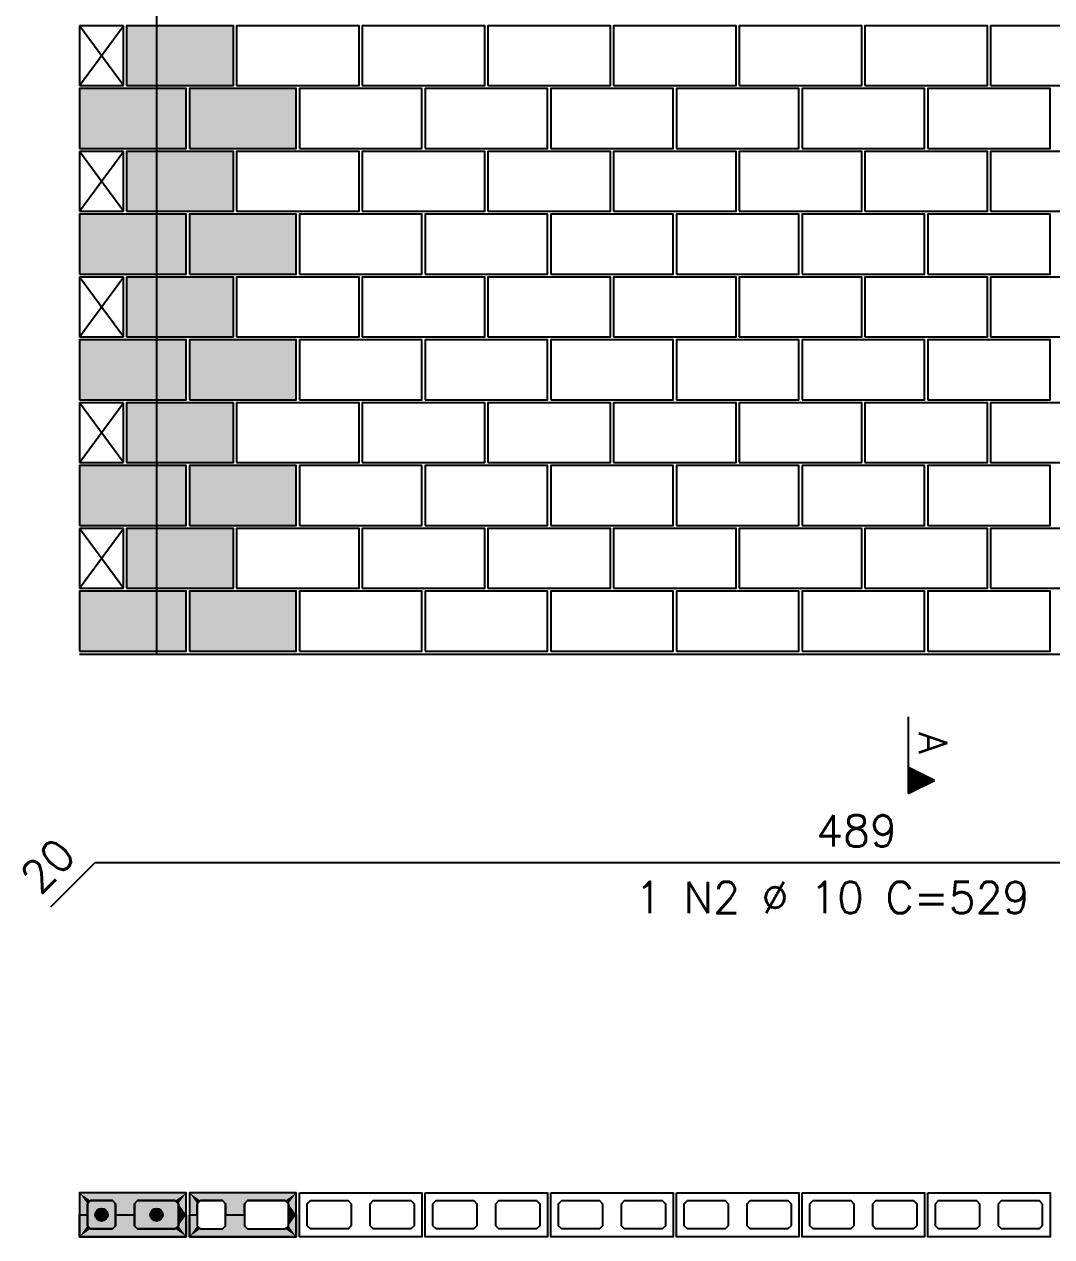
# Model space of a CAD drawing. Extents: x -1.9 to 86, y -1.6 to 60.9.
# Drawn here: x 38.91 to 45.45, y 45.51 to 53.23 of the extents above; entities that cross this region are included whole.
import ezdxf

# ---------------------------------------------------------------- set-up
doc = ezdxf.new("R2010")
doc.units = 0
doc.header["$MEASUREMENT"] = 0
for name, color, linetype in [('PENA_01', 1, 'CONTINUOUS'), ('PENA_02', 2, 'CONTINUOUS'), ('PENA_03', 3, 'CONTINUOUS'), ('PENA_05', 5, 'CONTINUOUS'), ('PENA_11', 252, 'CONTINUOUS'), ('PENA_21', 100, 'CONTINUOUS')]:
    doc.layers.add(name, color=color, linetype=linetype)
doc.styles.get("Standard").update_dxf_attribs({"font": 'ROMANS.SHX'})

msp = doc.modelspace()

# ---------------------------------------------------------------- linework, layer by layer
at = {"layer": 'PENA_01', "linetype": 'Continuous'}
for points in [[(39.326996, 45.557314), (39.466996, 45.557314), (39.486996, 45.577314), (39.486996, 45.717314), (39.466996, 45.737314), (39.326996, 45.737314), (39.306996, 45.717314), (39.306996, 45.577314), (39.326996, 45.557314)], [(39.626996, 45.557314), (39.866996, 45.557314), (39.886996, 45.577314), (39.886996, 45.717314), (39.866996, 45.737314), (39.626996, 45.737314), (39.606996, 45.717314), (39.606996, 45.577314), (39.626996, 45.557314)], [(40.026996, 45.557314), (40.166996, 45.557314), (40.186996, 45.577314), (40.186996, 45.717314), (40.166996, 45.737314), (40.026996, 45.737314), (40.006996, 45.717314), (40.006996, 45.577314), (40.026996, 45.557314)], [(40.326996, 45.557314), (40.566996, 45.557314), (40.586996, 45.577314), (40.586996, 45.717314), (40.566996, 45.737314), (40.326996, 45.737314), (40.306996, 45.717314), (40.306996, 45.577314), (40.326996, 45.557314)], [(40.706996, 45.717314), (40.726996, 45.737314), (40.966996, 45.737314), (40.986996, 45.717314), (40.986996, 45.577314), (40.966996, 45.557314), (40.726996, 45.557314), (40.706996, 45.577314), (40.706996, 45.717314)], [(41.106996, 45.717314), (41.126996, 45.737314), (41.366996, 45.737314), (41.386996, 45.717314), (41.386996, 45.577314), (41.366996, 45.557314), (41.126996, 45.557314), (41.106996, 45.577314), (41.106996, 45.717314)], [(41.506996, 45.717314), (41.526996, 45.737314), (41.766996, 45.737314), (41.786996, 45.717314), (41.786996, 45.577314), (41.766996, 45.557314), (41.526996, 45.557314), (41.506996, 45.577314), (41.506996, 45.717314)], [(41.906996, 45.717314), (41.926996, 45.737314), (42.166996, 45.737314), (42.186996, 45.717314), (42.186996, 45.577314), (42.166996, 45.557314), (41.926996, 45.557314), (41.906996, 45.577314), (41.906996, 45.717314)], [(42.306996, 45.717314), (42.326996, 45.737314), (42.566996, 45.737314), (42.586996, 45.717314), (42.586996, 45.577314), (42.566996, 45.557314), (42.326996, 45.557314), (42.306996, 45.577314), (42.306996, 45.717314)], [(42.706996, 45.717314), (42.726996, 45.737314), (42.966996, 45.737314), (42.986996, 45.717314), (42.986996, 45.577314), (42.966996, 45.557314), (42.726996, 45.557314), (42.706996, 45.577314), (42.706996, 45.717314)], [(43.106996, 45.717314), (43.126996, 45.737314), (43.366996, 45.737314), (43.386996, 45.717314), (43.386996, 45.577314), (43.366996, 45.557314), (43.126996, 45.557314), (43.106996, 45.577314), (43.106996, 45.717314)], [(43.506996, 45.717314), (43.526996, 45.737314), (43.766996, 45.737314), (43.786996, 45.717314), (43.786996, 45.577314), (43.766996, 45.557314), (43.526996, 45.557314), (43.506996, 45.577314), (43.506996, 45.717314)], [(43.906996, 45.717314), (43.926996, 45.737314), (44.166996, 45.737314), (44.186996, 45.717314), (44.186996, 45.577314), (44.166996, 45.557314), (43.926996, 45.557314), (43.906996, 45.577314), (43.906996, 45.717314)], [(44.306996, 45.717314), (44.326996, 45.737314), (44.566996, 45.737314), (44.586996, 45.717314), (44.586996, 45.577314), (44.566996, 45.557314), (44.326996, 45.557314), (44.306996, 45.577314), (44.306996, 45.717314)], [(44.706996, 45.717314), (44.726996, 45.737314), (44.966996, 45.737314), (44.986996, 45.717314), (44.986996, 45.577314), (44.966996, 45.557314), (44.726996, 45.557314), (44.706996, 45.577314), (44.706996, 45.717314)], [(45.106996, 45.717314), (45.126996, 45.737314), (45.366996, 45.737314), (45.386996, 45.717314), (45.386996, 45.577314), (45.366996, 45.557314), (45.126996, 45.557314), (45.106996, 45.577314), (45.106996, 45.717314)]]:
    msp.add_lwpolyline(points, dxfattribs=at)
at = {"layer": 'PENA_02', "linetype": 'Continuous'}
for p, q in [((39.536996, 53.216295), (39.256996, 53.216295)), ((39.256996, 53.216295), (39.256996, 52.836295)), ((39.536996, 52.836295), (39.536996, 53.216295)), ((39.256996, 52.836295), (39.536996, 52.836295)), ((39.536996, 52.416295), (39.256996, 52.416295)), ((39.256996, 52.416295), (39.256996, 52.036295)), ((39.536996, 52.036295), (39.536996, 52.416295)), ((39.256996, 52.036295), (39.536996, 52.036295)), ((39.536996, 51.616295), (39.256996, 51.616295)), ((39.256996, 51.616295), (39.256996, 51.236295)), ((39.536996, 51.236295), (39.536996, 51.616295)), ((39.256996, 51.236295), (39.536996, 51.236295)), ((39.536996, 50.816295), (39.256996, 50.816295)), ((39.256996, 50.816295), (39.256996, 50.436295)), ((39.536996, 50.436295), (39.536996, 50.816295)), ((39.256996, 50.436295), (39.536996, 50.436295)), ((39.536996, 50.016295), (39.256996, 50.016295)), ((39.256996, 50.016295), (39.256996, 49.636295)), ((39.536996, 49.636295), (39.536996, 50.016295)), ((39.256996, 49.636295), (39.536996, 49.636295)), ((39.256996, 49.216295), (49.236996, 49.216295))]:
    msp.add_line(p, q, dxfattribs=at)
for points in [[(39.556996, 52.836295), (40.236996, 52.836295), (40.236996, 53.216295), (39.556996, 53.216295), (39.556996, 52.836295)], [(40.256996, 52.836295), (41.036996, 52.836295), (41.036996, 53.216295), (40.256996, 53.216295), (40.256996, 52.836295)], [(41.056996, 52.836295), (41.836996, 52.836295), (41.836996, 53.216295), (41.056996, 53.216295), (41.056996, 52.836295)], [(41.856996, 52.836295), (42.636996, 52.836295), (42.636996, 53.216295), (41.856996, 53.216295), (41.856996, 52.836295)], [(42.656996, 52.836295), (43.436996, 52.836295), (43.436996, 53.216295), (42.656996, 53.216295), (42.656996, 52.836295)], [(43.456996, 52.836295), (44.236996, 52.836295), (44.236996, 53.216295), (43.456996, 53.216295), (43.456996, 52.836295)], [(44.256996, 52.836295), (45.036996, 52.836295), (45.036996, 53.216295), (44.256996, 53.216295), (44.256996, 52.836295)], [(45.056996, 52.836295), (45.836996, 52.836295), (45.836996, 53.216295), (45.056996, 53.216295), (45.056996, 52.836295)], [(39.256996, 52.436295), (39.936996, 52.436295), (39.936996, 52.816295), (39.256996, 52.816295), (39.256996, 52.436295)], [(39.956996, 52.436295), (40.636996, 52.436295), (40.636996, 52.816295), (39.956996, 52.816295), (39.956996, 52.436295)], [(40.656996, 52.436295), (41.436996, 52.436295), (41.436996, 52.816295), (40.656996, 52.816295), (40.656996, 52.436295)], [(41.456996, 52.436295), (42.236996, 52.436295), (42.236996, 52.816295), (41.456996, 52.816295), (41.456996, 52.436295)], [(42.256996, 52.436295), (43.036996, 52.436295), (43.036996, 52.816295), (42.256996, 52.816295), (42.256996, 52.436295)], [(43.056996, 52.436295), (43.836996, 52.436295), (43.836996, 52.816295), (43.056996, 52.816295), (43.056996, 52.436295)], [(43.856996, 52.436295), (44.636996, 52.436295), (44.636996, 52.816295), (43.856996, 52.816295), (43.856996, 52.436295)], [(44.656996, 52.436295), (45.436996, 52.436295), (45.436996, 52.816295), (44.656996, 52.816295), (44.656996, 52.436295)], [(39.556996, 52.036295), (40.236996, 52.036295), (40.236996, 52.416295), (39.556996, 52.416295), (39.556996, 52.036295)], [(40.256996, 52.036295), (41.036996, 52.036295), (41.036996, 52.416295), (40.256996, 52.416295), (40.256996, 52.036295)], [(41.056996, 52.036295), (41.836996, 52.036295), (41.836996, 52.416295), (41.056996, 52.416295), (41.056996, 52.036295)], [(41.856996, 52.036295), (42.636996, 52.036295), (42.636996, 52.416295), (41.856996, 52.416295), (41.856996, 52.036295)], [(42.656996, 52.036295), (43.436996, 52.036295), (43.436996, 52.416295), (42.656996, 52.416295), (42.656996, 52.036295)], [(43.456996, 52.036295), (44.236996, 52.036295), (44.236996, 52.416295), (43.456996, 52.416295), (43.456996, 52.036295)], [(44.256996, 52.036295), (45.036996, 52.036295), (45.036996, 52.416295), (44.256996, 52.416295), (44.256996, 52.036295)], [(45.056996, 52.036295), (45.836996, 52.036295), (45.836996, 52.416295), (45.056996, 52.416295), (45.056996, 52.036295)], [(39.256996, 51.636295), (39.936996, 51.636295), (39.936996, 52.016295), (39.256996, 52.016295), (39.256996, 51.636295)], [(39.956996, 51.636295), (40.636996, 51.636295), (40.636996, 52.016295), (39.956996, 52.016295), (39.956996, 51.636295)], [(40.656996, 51.636295), (41.436996, 51.636295), (41.436996, 52.016295), (40.656996, 52.016295), (40.656996, 51.636295)], [(41.456996, 51.636295), (42.236996, 51.636295), (42.236996, 52.016295), (41.456996, 52.016295), (41.456996, 51.636295)], [(42.256996, 51.636295), (43.036996, 51.636295), (43.036996, 52.016295), (42.256996, 52.016295), (42.256996, 51.636295)], [(43.056996, 51.636295), (43.836996, 51.636295), (43.836996, 52.016295), (43.056996, 52.016295), (43.056996, 51.636295)], [(43.856996, 51.636295), (44.636996, 51.636295), (44.636996, 52.016295), (43.856996, 52.016295), (43.856996, 51.636295)], [(44.656996, 51.636295), (45.436996, 51.636295), (45.436996, 52.016295), (44.656996, 52.016295), (44.656996, 51.636295)], [(39.556996, 51.236295), (40.236996, 51.236295), (40.236996, 51.616295), (39.556996, 51.616295), (39.556996, 51.236295)], [(40.256996, 51.236295), (41.036996, 51.236295), (41.036996, 51.616295), (40.256996, 51.616295), (40.256996, 51.236295)], [(41.056996, 51.236295), (41.836996, 51.236295), (41.836996, 51.616295), (41.056996, 51.616295), (41.056996, 51.236295)], [(41.856996, 51.236295), (42.636996, 51.236295), (42.636996, 51.616295), (41.856996, 51.616295), (41.856996, 51.236295)], [(42.656996, 51.236295), (43.436996, 51.236295), (43.436996, 51.616295), (42.656996, 51.616295), (42.656996, 51.236295)], [(43.456996, 51.236295), (44.236996, 51.236295), (44.236996, 51.616295), (43.456996, 51.616295), (43.456996, 51.236295)], [(44.256996, 51.236295), (45.036996, 51.236295), (45.036996, 51.616295), (44.256996, 51.616295), (44.256996, 51.236295)], [(45.056996, 51.236295), (45.836996, 51.236295), (45.836996, 51.616295), (45.056996, 51.616295), (45.056996, 51.236295)], [(39.256996, 50.836295), (39.936996, 50.836295), (39.936996, 51.216295), (39.256996, 51.216295), (39.256996, 50.836295)], [(39.956996, 50.836295), (40.636996, 50.836295), (40.636996, 51.216295), (39.956996, 51.216295), (39.956996, 50.836295)], [(40.656996, 50.836295), (41.436996, 50.836295), (41.436996, 51.216295), (40.656996, 51.216295), (40.656996, 50.836295)], [(41.456996, 50.836295), (42.236996, 50.836295), (42.236996, 51.216295), (41.456996, 51.216295), (41.456996, 50.836295)], [(42.256996, 50.836295), (43.036996, 50.836295), (43.036996, 51.216295), (42.256996, 51.216295), (42.256996, 50.836295)], [(43.056996, 50.836295), (43.836996, 50.836295), (43.836996, 51.216295), (43.056996, 51.216295), (43.056996, 50.836295)], [(43.856996, 50.836295), (44.636996, 50.836295), (44.636996, 51.216295), (43.856996, 51.216295), (43.856996, 50.836295)], [(44.656996, 50.836295), (45.436996, 50.836295), (45.436996, 51.216295), (44.656996, 51.216295), (44.656996, 50.836295)], [(39.556996, 50.436295), (40.236996, 50.436295), (40.236996, 50.816295), (39.556996, 50.816295), (39.556996, 50.436295)], [(40.256996, 50.436295), (41.036996, 50.436295), (41.036996, 50.816295), (40.256996, 50.816295), (40.256996, 50.436295)], [(41.056996, 50.436295), (41.836996, 50.436295), (41.836996, 50.816295), (41.056996, 50.816295), (41.056996, 50.436295)], [(41.856996, 50.436295), (42.636996, 50.436295), (42.636996, 50.816295), (41.856996, 50.816295), (41.856996, 50.436295)], [(42.656996, 50.436295), (43.436996, 50.436295), (43.436996, 50.816295), (42.656996, 50.816295), (42.656996, 50.436295)], [(43.456996, 50.436295), (44.236996, 50.436295), (44.236996, 50.816295), (43.456996, 50.816295), (43.456996, 50.436295)], [(44.256996, 50.436295), (45.036996, 50.436295), (45.036996, 50.816295), (44.256996, 50.816295), (44.256996, 50.436295)], [(45.056996, 50.436295), (45.836996, 50.436295), (45.836996, 50.816295), (45.056996, 50.816295), (45.056996, 50.436295)], [(39.256996, 50.036295), (39.936996, 50.036295), (39.936996, 50.416295), (39.256996, 50.416295), (39.256996, 50.036295)], [(39.956996, 50.036295), (40.636996, 50.036295), (40.636996, 50.416295), (39.956996, 50.416295), (39.956996, 50.036295)], [(40.656996, 50.036295), (41.436996, 50.036295), (41.436996, 50.416295), (40.656996, 50.416295), (40.656996, 50.036295)], [(41.456996, 50.036295), (42.236996, 50.036295), (42.236996, 50.416295), (41.456996, 50.416295), (41.456996, 50.036295)], [(42.256996, 50.036295), (43.036996, 50.036295), (43.036996, 50.416295), (42.256996, 50.416295), (42.256996, 50.036295)], [(43.056996, 50.036295), (43.836996, 50.036295), (43.836996, 50.416295), (43.056996, 50.416295), (43.056996, 50.036295)], [(43.856996, 50.036295), (44.636996, 50.036295), (44.636996, 50.416295), (43.856996, 50.416295), (43.856996, 50.036295)], [(44.656996, 50.036295), (45.436996, 50.036295), (45.436996, 50.416295), (44.656996, 50.416295), (44.656996, 50.036295)], [(39.556996, 49.636295), (40.236996, 49.636295), (40.236996, 50.016295), (39.556996, 50.016295), (39.556996, 49.636295)], [(40.256996, 49.636295), (41.036996, 49.636295), (41.036996, 50.016295), (40.256996, 50.016295), (40.256996, 49.636295)], [(41.056996, 49.636295), (41.836996, 49.636295), (41.836996, 50.016295), (41.056996, 50.016295), (41.056996, 49.636295)], [(41.856996, 49.636295), (42.636996, 49.636295), (42.636996, 50.016295), (41.856996, 50.016295), (41.856996, 49.636295)], [(42.656996, 49.636295), (43.436996, 49.636295), (43.436996, 50.016295), (42.656996, 50.016295), (42.656996, 49.636295)], [(43.456996, 49.636295), (44.236996, 49.636295), (44.236996, 50.016295), (43.456996, 50.016295), (43.456996, 49.636295)], [(44.256996, 49.636295), (45.036996, 49.636295), (45.036996, 50.016295), (44.256996, 50.016295), (44.256996, 49.636295)], [(45.056996, 49.636295), (45.836996, 49.636295), (45.836996, 50.016295), (45.056996, 50.016295), (45.056996, 49.636295)], [(39.256996, 49.236295), (39.936996, 49.236295), (39.936996, 49.616295), (39.256996, 49.616295), (39.256996, 49.236295)], [(39.956996, 49.236295), (40.636996, 49.236295), (40.636996, 49.616295), (39.956996, 49.616295), (39.956996, 49.236295)], [(40.656996, 49.236295), (41.436996, 49.236295), (41.436996, 49.616295), (40.656996, 49.616295), (40.656996, 49.236295)], [(41.456996, 49.236295), (42.236996, 49.236295), (42.236996, 49.616295), (41.456996, 49.616295), (41.456996, 49.236295)], [(42.256996, 49.236295), (43.036996, 49.236295), (43.036996, 49.616295), (42.256996, 49.616295), (42.256996, 49.236295)], [(43.056996, 49.236295), (43.836996, 49.236295), (43.836996, 49.616295), (43.056996, 49.616295), (43.056996, 49.236295)], [(43.856996, 49.236295), (44.636996, 49.236295), (44.636996, 49.616295), (43.856996, 49.616295), (43.856996, 49.236295)], [(44.656996, 49.236295), (45.436996, 49.236295), (45.436996, 49.616295), (44.656996, 49.616295), (44.656996, 49.236295)], [(39.256996, 45.507314), (39.936996, 45.507314), (39.936996, 45.787314), (39.256996, 45.787314), (39.256996, 45.507314)], [(39.956996, 45.507314), (40.636996, 45.507314), (40.636996, 45.787314), (39.956996, 45.787314), (39.956996, 45.507314)], [(40.656996, 45.787314), (41.436996, 45.787314), (41.436996, 45.507314), (40.656996, 45.507314), (40.656996, 45.787314)], [(41.456996, 45.787314), (42.236996, 45.787314), (42.236996, 45.507314), (41.456996, 45.507314), (41.456996, 45.787314)], [(42.256996, 45.787314), (43.036996, 45.787314), (43.036996, 45.507314), (42.256996, 45.507314), (42.256996, 45.787314)], [(43.056996, 45.787314), (43.836996, 45.787314), (43.836996, 45.507314), (43.056996, 45.507314), (43.056996, 45.787314)], [(43.856996, 45.787314), (44.636996, 45.787314), (44.636996, 45.507314), (43.856996, 45.507314), (43.856996, 45.787314)], [(44.656996, 45.787314), (45.436996, 45.787314), (45.436996, 45.507314), (44.656996, 45.507314), (44.656996, 45.787314)]]:
    msp.add_lwpolyline(points, dxfattribs=at)
at = {"layer": 'PENA_03', "linetype": 'Continuous'}
for p, q in [((39.256996, 52.836295), (39.536996, 53.216295)), ((39.536996, 52.836295), (39.256996, 53.216295)), ((39.256996, 52.036295), (39.536996, 52.416295)), ((39.536996, 52.036295), (39.256996, 52.416295)), ((39.256996, 51.236295), (39.536996, 51.616295)), ((39.536996, 51.236295), (39.256996, 51.616295)), ((39.256996, 50.436295), (39.536996, 50.816295)), ((39.536996, 50.436295), (39.256996, 50.816295)), ((39.256996, 49.636295), (39.536996, 50.016295)), ((39.536996, 49.636295), (39.256996, 50.016295)), ((44.533499, 48.816295), (44.533499, 48.329913)), ((44.534195, 48.495498), (44.534195, 48.816295)), ((44.699432, 48.412879), (44.534194, 48.495498)), ((44.534195, 48.331041), (44.534195, 48.494718)), ((44.697871, 48.412879), (44.534195, 48.494718)), ((44.546263, 48.336295), (44.546263, 48.489464)), ((44.559027, 48.342677), (44.559027, 48.483082)), ((44.571791, 48.349059), (44.571791, 48.4767)), ((44.533499, 48.329913), (44.699432, 48.412879)), ((44.534194, 48.331041), (44.697871, 48.412879)), ((44.584555, 48.355441), (44.584555, 48.470318)), ((44.597319, 48.361823), (44.597319, 48.463936)), ((44.610083, 48.368205), (44.610083, 48.457554)), ((44.622847, 48.374587), (44.622847, 48.451172)), ((44.635611, 48.380969), (44.635611, 48.44479)), ((44.648375, 48.387351), (44.648375, 48.438408)), ((44.661139, 48.393733), (44.661139, 48.432026)), ((44.673904, 48.400115), (44.673904, 48.425644)), ((44.686668, 48.406497), (44.686668, 48.419261))]:
    msp.add_line(p, q, dxfattribs=at)
for points in [[(39.486996, 45.577314), (39.466996, 45.557314), (39.326996, 45.557314), (39.306996, 45.577314), (39.306996, 45.717314), (39.326996, 45.737314), (39.466996, 45.737314), (39.486996, 45.717314), (39.486996, 45.577314)], [(39.886996, 45.577314), (39.866996, 45.557314), (39.626996, 45.557314), (39.606996, 45.577314), (39.606996, 45.717314), (39.626996, 45.737314), (39.866996, 45.737314), (39.886996, 45.717314), (39.886996, 45.577314)]]:
    msp.add_lwpolyline(points, dxfattribs=at)
for centre in [(39.396996, 45.647314), (39.746996, 45.647314)]:
    msp.add_circle(centre, 0.04, dxfattribs=at)
for points in [[(39.436996, 45.647314), (39.376996, 45.681955), (39.359408, 45.660995)], [(39.436996, 45.647314), (39.359408, 45.660995), (39.359408, 45.633634)], [(39.436996, 45.647314), (39.359408, 45.633634), (39.376996, 45.612673)], [(39.436996, 45.647314), (39.403942, 45.686707), (39.376996, 45.681955)], [(39.436996, 45.647314), (39.376996, 45.612673), (39.403942, 45.607922)], [(39.436996, 45.647314), (39.427638, 45.673026), (39.403942, 45.686707)], [(39.436996, 45.647314), (39.403942, 45.607922), (39.427638, 45.621603)], [(39.436996, 45.647314), (39.427638, 45.621603), (39.436996, 45.647314)], [(39.786996, 45.647314), (39.726996, 45.681955), (39.709408, 45.660995)], [(39.786996, 45.647314), (39.709408, 45.660995), (39.709408, 45.633634)], [(39.786996, 45.647314), (39.709408, 45.633634), (39.726996, 45.612673)], [(39.786996, 45.647314), (39.753942, 45.686707), (39.726996, 45.681955)], [(39.786996, 45.647314), (39.726996, 45.612673), (39.753942, 45.607922)], [(39.786996, 45.647314), (39.777638, 45.673026), (39.753942, 45.686707)], [(39.786996, 45.647314), (39.753942, 45.607922), (39.777638, 45.621603)], [(39.786996, 45.647314), (39.777638, 45.621603), (39.786996, 45.647314)]]:
    msp.add_solid(points, dxfattribs=at)
at = {"layer": 'PENA_05', "linetype": 'Continuous'}
for p, q in [((39.074153, 47.6078), (39.356996, 47.890642)), ((39.356996, 47.890642), (49.136996, 47.891004))]:
    msp.add_line(p, q, dxfattribs=at)
msp.add_lwpolyline([(39.746996, 55.856295), (39.746996, 49.216295)], dxfattribs=at)
at = {"layer": 'PENA_11', "linetype": 'Continuous'}
for points in [[(39.486996, 45.577314), (39.306996, 45.717314), (39.326996, 45.737314)], [(39.486996, 45.577314), (39.306996, 45.577314), (39.306996, 45.717314)], [(39.486996, 45.577314), (39.326996, 45.737314), (39.466996, 45.737314)], [(39.486996, 45.577314), (39.466996, 45.737314), (39.486996, 45.717314)], [(39.486996, 45.577314), (39.486996, 45.717314), (39.486996, 45.577314)], [(39.886996, 45.577314), (39.606996, 45.717314), (39.626996, 45.737314)], [(39.886996, 45.577314), (39.606996, 45.577314), (39.606996, 45.717314)], [(39.886996, 45.577314), (39.626996, 45.737314), (39.866996, 45.737314)], [(39.886996, 45.577314), (39.866996, 45.737314), (39.886996, 45.717314)], [(39.886996, 45.577314), (39.886996, 45.717314), (39.886996, 45.577314)], [(39.486996, 45.577314), (39.326996, 45.557314), (39.306996, 45.577314)], [(39.486996, 45.577314), (39.466996, 45.557314), (39.326996, 45.557314)], [(39.886996, 45.577314), (39.626996, 45.557314), (39.606996, 45.577314)], [(39.886996, 45.577314), (39.866996, 45.557314), (39.626996, 45.557314)]]:
    msp.add_solid(points, dxfattribs=at)
at = {"layer": 'PENA_21', "linetype": 'Continuous'}
for points in [[(39.556996, 52.836295), (40.236996, 52.836295), (40.236996, 53.216295), (39.556996, 53.216295), (39.556996, 52.836295)], [(39.256996, 52.436295), (39.936996, 52.436295), (39.936996, 52.816295), (39.256996, 52.816295), (39.256996, 52.436295)], [(39.956996, 52.436295), (40.636996, 52.436295), (40.636996, 52.816295), (39.956996, 52.816295), (39.956996, 52.436295)], [(39.556996, 52.036295), (40.236996, 52.036295), (40.236996, 52.416295), (39.556996, 52.416295), (39.556996, 52.036295)], [(39.256996, 51.636295), (39.936996, 51.636295), (39.936996, 52.016295), (39.256996, 52.016295), (39.256996, 51.636295)], [(39.956996, 51.636295), (40.636996, 51.636295), (40.636996, 52.016295), (39.956996, 52.016295), (39.956996, 51.636295)], [(39.556996, 51.236295), (40.236996, 51.236295), (40.236996, 51.616295), (39.556996, 51.616295), (39.556996, 51.236295)], [(39.256996, 50.836295), (39.936996, 50.836295), (39.936996, 51.216295), (39.256996, 51.216295), (39.256996, 50.836295)], [(39.956996, 50.836295), (40.636996, 50.836295), (40.636996, 51.216295), (39.956996, 51.216295), (39.956996, 50.836295)], [(39.556996, 50.436295), (40.236996, 50.436295), (40.236996, 50.816295), (39.556996, 50.816295), (39.556996, 50.436295)], [(39.256996, 50.036295), (39.936996, 50.036295), (39.936996, 50.416295), (39.256996, 50.416295), (39.256996, 50.036295)], [(39.956996, 50.036295), (40.636996, 50.036295), (40.636996, 50.416295), (39.956996, 50.416295), (39.956996, 50.036295)], [(39.556996, 49.636295), (40.236996, 49.636295), (40.236996, 50.016295), (39.556996, 50.016295), (39.556996, 49.636295)], [(39.256996, 49.236295), (39.936996, 49.236295), (39.936996, 49.616295), (39.256996, 49.616295), (39.256996, 49.236295)], [(39.956996, 49.236295), (40.636996, 49.236295), (40.636996, 49.616295), (39.956996, 49.616295), (39.956996, 49.236295)], [(39.256996, 45.647314), (39.306996, 45.647314), (39.306996, 45.717314), (39.326996, 45.737314), (39.466996, 45.737314), (39.486996, 45.717314), (39.486996, 45.647314), (39.606996, 45.647314), (39.606996, 45.717314), (39.626996, 45.737314), (39.866996, 45.737314), (39.886996, 45.717314), (39.886996, 45.647314), (39.936996, 45.647314), (39.936996, 45.787314), (39.256996, 45.787314), (39.256996, 45.647314)], [(39.956996, 45.647314), (40.006996, 45.647314), (40.006996, 45.717314), (40.026996, 45.737314), (40.166996, 45.737314), (40.186996, 45.717314), (40.186996, 45.647314), (40.306996, 45.647314), (40.306996, 45.717314), (40.326996, 45.737314), (40.566996, 45.737314), (40.586996, 45.717314), (40.586996, 45.647314), (40.636996, 45.647314), (40.636996, 45.787314), (39.956996, 45.787314), (39.956996, 45.647314)], [(39.256996, 45.647314), (39.306996, 45.647314), (39.306996, 45.577314), (39.326996, 45.557314), (39.466996, 45.557314), (39.486996, 45.577314), (39.486996, 45.647314), (39.606996, 45.647314), (39.606996, 45.577314), (39.626996, 45.557314), (39.866996, 45.557314), (39.886996, 45.577314), (39.886996, 45.647314), (39.936996, 45.647314), (39.936996, 45.507314), (39.256996, 45.507314), (39.256996, 45.647314)], [(39.956996, 45.647314), (40.006996, 45.647314), (40.006996, 45.577314), (40.026996, 45.557314), (40.166996, 45.557314), (40.186996, 45.577314), (40.186996, 45.647314), (40.306996, 45.647314), (40.306996, 45.577314), (40.326996, 45.557314), (40.566996, 45.557314), (40.586996, 45.577314), (40.586996, 45.647314), (40.636996, 45.647314), (40.636996, 45.507314), (39.956996, 45.507314), (39.956996, 45.647314)]]:
    msp.add_lwpolyline(points, dxfattribs=at)
for points in [[(39.556996, 52.836295), (40.236996, 52.836295), (40.236996, 53.216295)], [(39.556996, 52.836295), (40.236996, 53.216295), (39.556996, 53.216295)], [(39.556996, 52.836295), (39.556996, 53.216295), (39.556996, 52.836295)], [(39.256996, 52.436295), (39.936996, 52.436295), (39.936996, 52.816295)], [(39.256996, 52.436295), (39.936996, 52.816295), (39.256996, 52.816295)], [(39.256996, 52.436295), (39.256996, 52.816295), (39.256996, 52.436295)], [(39.956996, 52.436295), (40.636996, 52.436295), (40.636996, 52.816295)], [(39.956996, 52.436295), (40.636996, 52.816295), (39.956996, 52.816295)], [(39.956996, 52.436295), (39.956996, 52.816295), (39.956996, 52.436295)], [(39.556996, 52.036295), (40.236996, 52.036295), (40.236996, 52.416295)], [(39.556996, 52.036295), (40.236996, 52.416295), (39.556996, 52.416295)], [(39.556996, 52.036295), (39.556996, 52.416295), (39.556996, 52.036295)], [(39.256996, 51.636295), (39.936996, 51.636295), (39.936996, 52.016295)], [(39.256996, 51.636295), (39.936996, 52.016295), (39.256996, 52.016295)], [(39.256996, 51.636295), (39.256996, 52.016295), (39.256996, 51.636295)], [(39.956996, 51.636295), (40.636996, 51.636295), (40.636996, 52.016295)], [(39.956996, 51.636295), (40.636996, 52.016295), (39.956996, 52.016295)], [(39.956996, 51.636295), (39.956996, 52.016295), (39.956996, 51.636295)], [(39.556996, 51.236295), (40.236996, 51.236295), (40.236996, 51.616295)], [(39.556996, 51.236295), (40.236996, 51.616295), (39.556996, 51.616295)], [(39.556996, 51.236295), (39.556996, 51.616295), (39.556996, 51.236295)], [(39.256996, 50.836295), (39.936996, 50.836295), (39.936996, 51.216295)], [(39.256996, 50.836295), (39.936996, 51.216295), (39.256996, 51.216295)], [(39.256996, 50.836295), (39.256996, 51.216295), (39.256996, 50.836295)], [(39.956996, 50.836295), (40.636996, 50.836295), (40.636996, 51.216295)], [(39.956996, 50.836295), (40.636996, 51.216295), (39.956996, 51.216295)], [(39.956996, 50.836295), (39.956996, 51.216295), (39.956996, 50.836295)], [(39.556996, 50.436295), (40.236996, 50.436295), (40.236996, 50.816295)], [(39.556996, 50.436295), (40.236996, 50.816295), (39.556996, 50.816295)], [(39.556996, 50.436295), (39.556996, 50.816295), (39.556996, 50.436295)], [(39.256996, 50.036295), (39.936996, 50.036295), (39.936996, 50.416295)], [(39.256996, 50.036295), (39.936996, 50.416295), (39.256996, 50.416295)], [(39.256996, 50.036295), (39.256996, 50.416295), (39.256996, 50.036295)], [(39.956996, 50.036295), (40.636996, 50.036295), (40.636996, 50.416295)], [(39.956996, 50.036295), (40.636996, 50.416295), (39.956996, 50.416295)], [(39.956996, 50.036295), (39.956996, 50.416295), (39.956996, 50.036295)], [(39.556996, 49.636295), (40.236996, 49.636295), (40.236996, 50.016295)], [(39.556996, 49.636295), (40.236996, 50.016295), (39.556996, 50.016295)], [(39.556996, 49.636295), (39.556996, 50.016295), (39.556996, 49.636295)], [(39.256996, 49.236295), (39.936996, 49.236295), (39.936996, 49.616295)], [(39.256996, 49.236295), (39.936996, 49.616295), (39.256996, 49.616295)], [(39.256996, 49.236295), (39.256996, 49.616295), (39.256996, 49.236295)], [(39.956996, 49.236295), (40.636996, 49.236295), (40.636996, 49.616295)], [(39.956996, 49.236295), (40.636996, 49.616295), (39.956996, 49.616295)], [(39.956996, 49.236295), (39.956996, 49.616295), (39.956996, 49.236295)], [(39.936996, 45.787314), (39.256996, 45.787314), (39.326996, 45.737314)], [(39.256996, 45.787314), (39.256996, 45.647314), (39.306996, 45.647314)], [(39.256996, 45.787314), (39.306996, 45.647314), (39.306996, 45.717314)], [(39.256996, 45.787314), (39.306996, 45.717314), (39.326996, 45.737314)], [(39.936996, 45.787314), (39.326996, 45.737314), (39.466996, 45.737314)], [(39.936996, 45.787314), (39.466996, 45.737314), (39.486996, 45.717314)], [(39.936996, 45.787314), (39.486996, 45.717314), (39.626996, 45.737314)], [(39.936996, 45.787314), (39.626996, 45.737314), (39.866996, 45.737314)], [(39.936996, 45.787314), (39.866996, 45.737314), (39.886996, 45.717314)], [(39.936996, 45.787314), (39.886996, 45.717314), (39.936996, 45.647314)], [(40.636996, 45.787314), (39.956996, 45.787314), (40.026996, 45.737314)], [(39.956996, 45.787314), (39.956996, 45.647314), (40.006996, 45.647314)], [(39.956996, 45.787314), (40.006996, 45.647314), (40.006996, 45.717314)], [(39.956996, 45.787314), (40.006996, 45.717314), (40.026996, 45.737314)], [(40.636996, 45.787314), (40.026996, 45.737314), (40.166996, 45.737314)], [(40.636996, 45.787314), (40.166996, 45.737314), (40.186996, 45.717314)], [(40.636996, 45.787314), (40.186996, 45.717314), (40.326996, 45.737314)], [(40.636996, 45.787314), (40.326996, 45.737314), (40.566996, 45.737314)], [(40.636996, 45.787314), (40.566996, 45.737314), (40.586996, 45.717314)], [(40.636996, 45.787314), (40.586996, 45.717314), (40.636996, 45.647314)], [(39.486996, 45.717314), (39.606996, 45.717314), (39.626996, 45.737314)], [(39.486996, 45.717314), (39.486996, 45.647314), (39.606996, 45.647314)], [(39.486996, 45.717314), (39.606996, 45.647314), (39.606996, 45.717314)], [(39.936996, 45.647314), (39.886996, 45.717314), (39.886996, 45.647314)], [(40.186996, 45.717314), (40.306996, 45.717314), (40.326996, 45.737314)], [(40.186996, 45.717314), (40.186996, 45.647314), (40.306996, 45.647314)], [(40.186996, 45.717314), (40.306996, 45.647314), (40.306996, 45.717314)], [(40.636996, 45.647314), (40.586996, 45.717314), (40.586996, 45.647314)], [(39.256996, 45.507314), (39.256996, 45.647314), (39.306996, 45.647314)], [(39.256996, 45.507314), (39.306996, 45.647314), (39.306996, 45.577314)], [(39.486996, 45.577314), (39.486996, 45.647314), (39.606996, 45.647314)], [(39.486996, 45.577314), (39.606996, 45.647314), (39.606996, 45.577314)], [(39.936996, 45.507314), (39.886996, 45.577314), (39.936996, 45.647314)], [(39.936996, 45.647314), (39.886996, 45.577314), (39.886996, 45.647314)], [(39.956996, 45.507314), (39.956996, 45.647314), (40.006996, 45.647314)], [(39.956996, 45.507314), (40.006996, 45.647314), (40.006996, 45.577314)], [(40.186996, 45.577314), (40.186996, 45.647314), (40.306996, 45.647314)], [(40.186996, 45.577314), (40.306996, 45.647314), (40.306996, 45.577314)], [(40.636996, 45.507314), (40.586996, 45.577314), (40.636996, 45.647314)], [(40.636996, 45.647314), (40.586996, 45.577314), (40.586996, 45.647314)], [(39.256996, 45.507314), (39.306996, 45.577314), (39.326996, 45.557314)], [(39.936996, 45.507314), (39.256996, 45.507314), (39.326996, 45.557314)], [(39.936996, 45.507314), (39.326996, 45.557314), (39.466996, 45.557314)], [(39.936996, 45.507314), (39.466996, 45.557314), (39.486996, 45.577314)], [(39.936996, 45.507314), (39.486996, 45.577314), (39.626996, 45.557314)], [(39.486996, 45.577314), (39.606996, 45.577314), (39.626996, 45.557314)], [(39.936996, 45.507314), (39.626996, 45.557314), (39.866996, 45.557314)], [(39.936996, 45.507314), (39.866996, 45.557314), (39.886996, 45.577314)], [(39.956996, 45.507314), (40.006996, 45.577314), (40.026996, 45.557314)], [(40.636996, 45.507314), (39.956996, 45.507314), (40.026996, 45.557314)], [(40.636996, 45.507314), (40.026996, 45.557314), (40.166996, 45.557314)], [(40.636996, 45.507314), (40.166996, 45.557314), (40.186996, 45.577314)], [(40.636996, 45.507314), (40.186996, 45.577314), (40.326996, 45.557314)], [(40.186996, 45.577314), (40.306996, 45.577314), (40.326996, 45.557314)], [(40.636996, 45.507314), (40.326996, 45.557314), (40.566996, 45.557314)], [(40.636996, 45.507314), (40.566996, 45.557314), (40.586996, 45.577314)]]:
    msp.add_solid(points, dxfattribs=at)

# ---------------------------------------------------------------- texts
at = {"layer": 'PENA_03', "linetype": 'Continuous'}
for s, height, rotation, p in [('A', 0.18, 270, (44.600528, 48.719741)), ('489', 0.2, 0.002118, (43.946992, 47.990812)), ('20', 0.2, 45, (39.003443, 47.67851))]:
    msp.add_text(s, height=height, rotation=rotation, dxfattribs=at).set_placement(p)
msp.add_text('1 N2 %%c 10 C=529', height=0.2, dxfattribs=at).set_placement((42.793939, 47.56702))

doc.saveas('drawing.dxf')
